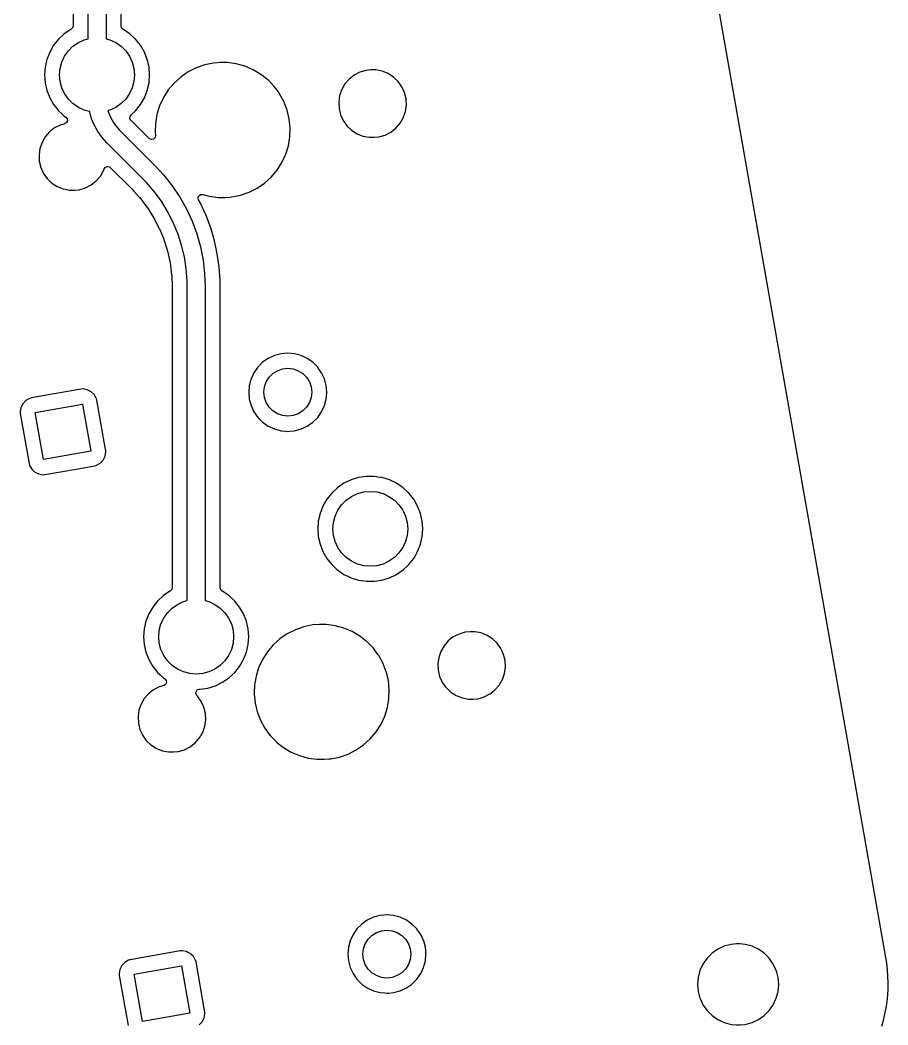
# Model space of a CAD drawing. Extents: x 68 to 346, y -197 to -84.
# Drawn here: x 317.52 to 346.49, y -155.06 to -121.51 of the extents above; entities that cross this region are included whole.
import ezdxf

# ---------------------------------------------------------------- set-up
doc = ezdxf.new("R2010")
doc.units = 0
doc.layers.add('BLACK', color=7, linetype='CONTINUOUS')

msp = doc.modelspace()

# ---------------------------------------------------------------- linework, layer by layer
at = {"layer": 'BLACK', "linetype": 'CONTINUOUS'}
for p, q in [((335.82, -92.7261), (346.413, -152.803)), ((319.286, -111.655), (319.286, -121.702)), ((319.787, -122.128), (319.787, -111.655)), ((320.387, -111.655), (320.387, -122.128)), ((320.887, -121.702), (320.887, -119.733)), ((319.267, -121.769), (319.216, -121.814)), ((319.286, -121.702), (319.267, -121.769)), ((320.906, -121.767), (320.887, -121.702)), ((320.957, -121.814), (320.906, -121.767)), ((318.992, -121.965), (318.8, -122.143)), ((319.209, -121.817), (318.992, -121.965)), ((319.216, -121.814), (319.209, -121.817)), ((319.659, -122.162), (319.787, -122.128)), ((320.387, -122.128), (320.514, -122.162)), ((320.964, -121.817), (320.957, -121.814)), ((321.161, -121.951), (320.964, -121.817)), ((320.964, -121.817), (320.964, -121.817)), ((320.964, -121.817), (320.964, -121.817)), ((321.181, -121.965), (321.161, -121.951)), ((321.374, -122.143), (321.181, -121.965)), ((318.636, -122.348), (318.505, -122.575)), ((318.8, -122.143), (318.636, -122.348)), ((319.129, -122.534), (319.283, -122.38)), ((319.283, -122.38), (319.462, -122.255)), ((319.462, -122.255), (319.659, -122.162)), ((320.514, -122.162), (320.712, -122.255)), ((320.712, -122.255), (320.89, -122.38)), ((320.89, -122.38), (321.044, -122.534)), ((321.537, -122.348), (321.374, -122.143)), ((321.374, -122.143), (321.374, -122.143)), ((321.374, -122.143), (321.374, -122.143)), ((321.668, -122.575), (321.537, -122.348)), ((318.505, -122.575), (318.409, -122.82)), ((318.912, -122.91), (319.004, -122.712)), ((319.004, -122.712), (319.129, -122.534)), ((321.044, -122.534), (321.169, -122.712)), ((321.169, -122.712), (321.261, -122.91)), ((321.764, -122.82), (321.668, -122.575)), ((318.351, -123.075), (318.331, -123.337)), ((318.409, -122.82), (318.351, -123.075)), ((318.351, -123.075), (318.351, -123.075)), ((318.409, -122.82), (318.409, -122.82)), ((318.837, -123.337), (318.856, -123.12)), ((318.856, -123.12), (318.912, -122.91)), ((321.261, -122.91), (321.318, -123.12)), ((321.318, -123.12), (321.337, -123.337)), ((321.78, -122.89), (321.764, -122.82)), ((321.764, -122.82), (321.764, -122.82)), ((321.764, -122.82), (321.764, -122.82)), ((321.823, -123.075), (321.78, -122.89)), ((321.842, -123.337), (321.823, -123.075)), ((321.823, -123.075), (321.823, -123.075)), ((321.823, -123.075), (321.823, -123.075)), ((323.399, -123.1), (323.13, -123.236)), ((323.684, -123.002), (323.399, -123.1)), ((323.399, -123.1), (323.399, -123.1)), ((323.979, -122.942), (323.684, -123.002)), ((324.205, -122.926), (323.979, -122.942)), ((323.979, -122.942), (323.979, -122.942)), ((324.431, -122.926), (324.205, -122.926)), ((324.205, -122.926), (324.205, -122.926)), ((324.655, -122.957), (324.431, -122.926)), ((324.729, -122.967), (324.655, -122.957)), ((325.02, -123.046), (324.729, -122.967)), ((325.297, -123.164), (325.02, -123.046)), ((325.02, -123.046), (325.02, -123.046)), ((318.331, -123.337), (318.331, -123.337)), ((318.331, -123.337), (318.351, -123.599)), ((318.856, -123.554), (318.837, -123.337)), ((321.337, -123.337), (321.318, -123.554)), ((321.824, -123.585), (321.842, -123.337)), ((321.842, -123.337), (321.842, -123.337)), ((322.882, -123.407), (322.659, -123.609)), ((323.13, -123.236), (322.882, -123.407)), ((325.556, -123.317), (325.297, -123.164)), ((325.783, -123.497), (325.556, -123.317)), ((325.556, -123.317), (325.556, -123.317)), ((325.556, -123.317), (325.556, -123.317)), ((328.671, -123.344), (328.503, -123.477)), ((328.863, -123.245), (328.671, -123.344)), ((329.069, -123.185), (328.863, -123.245)), ((329.229, -123.169), (329.069, -123.185)), ((329.069, -123.185), (329.069, -123.185)), ((329.39, -123.169), (329.229, -123.169)), ((329.601, -123.21), (329.39, -123.169)), ((329.39, -123.169), (329.39, -123.169)), ((329.801, -123.29), (329.601, -123.21)), ((329.982, -123.406), (329.801, -123.29)), ((330.137, -123.554), (329.982, -123.406)), ((318.351, -123.599), (318.351, -123.599)), ((318.351, -123.599), (318.351, -123.599)), ((318.351, -123.599), (318.351, -123.599)), ((318.351, -123.599), (318.353, -123.609)), ((318.353, -123.609), (318.409, -123.855)), ((318.912, -123.765), (318.856, -123.554)), ((319.004, -123.962), (318.912, -123.765)), ((321.261, -123.765), (321.169, -123.962)), ((321.318, -123.554), (321.261, -123.765)), ((321.764, -123.855), (321.823, -123.599)), ((321.823, -123.599), (321.824, -123.585)), ((322.659, -123.609), (322.464, -123.839)), ((325.793, -123.504), (325.783, -123.497)), ((326.002, -123.721), (325.793, -123.504)), ((326.095, -123.846), (326.002, -123.721)), ((328.362, -123.639), (328.254, -123.825)), ((328.503, -123.477), (328.362, -123.639)), ((328.503, -123.477), (328.503, -123.477)), ((330.262, -123.729), (330.137, -123.554)), ((330.137, -123.554), (330.137, -123.554)), ((330.137, -123.554), (330.137, -123.554)), ((330.351, -123.925), (330.262, -123.729)), ((318.409, -123.855), (318.409, -123.855)), ((318.409, -123.855), (318.409, -123.855)), ((318.409, -123.855), (318.505, -124.099)), ((318.505, -124.099), (318.636, -124.326)), ((319.129, -124.141), (319.004, -123.962)), ((319.283, -124.295), (319.129, -124.141)), ((321.044, -124.141), (320.89, -124.295)), ((321.169, -123.962), (321.044, -124.141)), ((321.537, -124.326), (321.668, -124.099)), ((321.668, -124.099), (321.764, -123.855)), ((322.302, -124.093), (322.175, -124.366)), ((322.464, -123.839), (322.302, -124.093)), ((322.302, -124.093), (322.302, -124.093)), ((326.161, -123.937), (326.095, -123.846)), ((326.181, -123.963), (326.161, -123.937)), ((326.326, -124.227), (326.181, -123.963)), ((328.184, -124.028), (328.153, -124.241)), ((328.254, -123.825), (328.184, -124.028)), ((328.184, -124.028), (328.184, -124.028)), ((330.402, -124.134), (330.351, -123.925)), ((330.412, -124.349), (330.402, -124.134)), ((318.636, -124.326), (318.74, -124.456)), ((318.74, -124.456), (318.8, -124.531)), ((319.462, -124.42), (319.283, -124.295)), ((319.659, -124.512), (319.462, -124.42)), ((320.712, -124.42), (320.514, -124.512)), ((320.89, -124.295), (320.712, -124.42)), ((321.374, -124.531), (321.537, -124.326)), ((322.163, -124.405), (322.086, -124.654)), ((322.175, -124.366), (322.163, -124.405)), ((322.175, -124.366), (322.175, -124.366)), ((326.331, -124.241), (326.326, -124.227)), ((326.434, -124.509), (326.331, -124.241)), ((328.153, -124.241), (328.153, -124.241)), ((328.153, -124.241), (328.164, -124.456)), ((328.164, -124.456), (328.214, -124.665)), ((330.381, -124.561), (330.412, -124.349)), ((318.8, -124.531), (318.899, -124.623)), ((318.899, -124.623), (318.992, -124.71)), ((318.992, -124.71), (319.042, -124.744)), ((319.042, -124.744), (319.087, -124.798)), ((319.087, -124.798), (319.095, -124.867)), ((319.839, -124.56), (319.659, -124.512)), ((319.84, -124.569), (319.839, -124.56)), ((319.906, -124.799), (319.84, -124.569)), ((319.998, -125.02), (319.906, -124.799)), ((320.514, -124.512), (320.449, -124.529)), ((320.449, -124.529), (320.465, -124.588)), ((320.465, -124.588), (320.542, -124.774)), ((320.542, -124.774), (320.642, -124.947)), ((321.184, -124.79), (321.189, -124.721)), ((321.217, -124.852), (321.184, -124.79)), ((321.189, -124.721), (321.22, -124.673)), ((321.22, -124.673), (321.374, -124.531)), ((321.374, -124.531), (321.374, -124.531)), ((321.374, -124.531), (321.374, -124.531)), ((322.086, -124.654), (322.048, -124.879)), ((326.436, -124.516), (326.434, -124.509)), ((326.434, -124.509), (326.434, -124.509)), ((326.434, -124.509), (326.434, -124.509)), ((326.504, -124.802), (326.436, -124.516)), ((326.534, -125.102), (326.504, -124.802)), ((328.214, -124.665), (328.214, -124.665)), ((328.214, -124.665), (328.3, -124.853)), ((330.269, -124.838), (330.311, -124.764)), ((330.311, -124.764), (330.381, -124.561)), ((318.666, -125.108), (318.497, -125.241)), ((318.857, -125.009), (318.666, -125.108)), ((319.008, -124.965), (318.857, -125.009)), ((319.064, -124.93), (319.008, -124.965)), ((319.095, -124.867), (319.064, -124.93)), ((320.113, -125.229), (319.998, -125.02)), ((320.642, -124.947), (320.764, -125.106)), ((320.764, -125.106), (320.835, -125.177)), ((321.825, -125.46), (321.217, -124.852)), ((322.036, -124.951), (322.026, -125.236)), ((322.048, -124.879), (322.036, -124.951)), ((326.524, -125.403), (326.534, -125.102)), ((328.3, -124.853), (328.304, -124.86)), ((328.304, -124.86), (328.428, -125.035)), ((328.428, -125.035), (328.428, -125.035)), ((328.428, -125.035), (328.428, -125.035)), ((328.428, -125.035), (328.584, -125.184)), ((329.973, -125.184), (330.063, -125.113)), ((330.063, -125.113), (330.204, -124.951)), ((330.204, -124.951), (330.205, -124.949)), ((330.205, -124.949), (330.269, -124.838)), ((318.356, -125.403), (318.249, -125.589)), ((318.497, -125.241), (318.356, -125.403)), ((318.497, -125.241), (318.497, -125.241)), ((320.252, -125.424), (320.113, -125.229)), ((320.411, -125.602), (320.252, -125.424)), ((320.835, -125.177), (322.013, -126.356)), ((321.842, -125.474), (321.825, -125.46)), ((321.908, -125.496), (321.842, -125.474)), ((321.976, -125.479), (321.908, -125.496)), ((322.024, -125.429), (321.976, -125.479)), ((322.036, -125.36), (322.024, -125.429)), ((322.026, -125.236), (322.026, -125.252)), ((322.026, -125.252), (322.036, -125.36)), ((326.474, -125.7), (326.524, -125.403)), ((328.584, -125.184), (328.584, -125.184)), ((328.584, -125.184), (328.584, -125.184)), ((328.584, -125.184), (328.765, -125.3)), ((328.765, -125.3), (328.964, -125.38)), ((328.964, -125.38), (329.03, -125.392)), ((329.03, -125.392), (329.175, -125.42)), ((329.175, -125.42), (329.175, -125.42)), ((329.175, -125.42), (329.336, -125.42)), ((329.336, -125.42), (329.497, -125.405)), ((329.336, -125.42), (329.336, -125.42)), ((329.497, -125.405), (329.703, -125.344)), ((329.703, -125.344), (329.894, -125.246)), ((329.894, -125.246), (329.895, -125.245)), ((329.895, -125.245), (329.973, -125.184)), ((318.178, -125.793), (318.148, -126.005)), ((318.249, -125.589), (318.178, -125.793)), ((318.178, -125.793), (318.178, -125.793)), ((321.589, -126.78), (320.411, -125.602)), ((320.411, -125.602), (320.411, -125.602)), ((326.385, -125.988), (326.474, -125.7)), ((318.148, -126.005), (318.148, -126.005)), ((318.148, -126.005), (318.158, -126.22)), ((326.258, -126.261), (326.385, -125.988)), ((318.158, -126.22), (318.209, -126.429)), ((318.209, -126.429), (318.209, -126.429)), ((318.209, -126.429), (318.288, -126.602)), ((320.307, -126.523), (320.324, -126.475)), ((320.324, -126.475), (320.365, -126.418)), ((320.365, -126.418), (320.43, -126.392)), ((320.43, -126.392), (320.498, -126.405)), ((320.498, -126.405), (320.529, -126.428)), ((320.529, -126.428), (321.235, -127.134)), ((322.013, -126.356), (322.013, -126.356)), ((322.013, -126.356), (322.319, -126.687)), ((326.096, -126.515), (326.258, -126.261)), ((318.288, -126.602), (318.298, -126.624)), ((318.298, -126.624), (318.42, -126.795)), ((318.42, -126.795), (318.423, -126.799)), ((318.423, -126.799), (318.423, -126.799)), ((318.423, -126.799), (318.578, -126.948)), ((320.057, -126.877), (320.198, -126.715)), ((320.198, -126.715), (320.199, -126.713)), ((320.199, -126.713), (320.306, -126.529)), ((320.306, -126.529), (320.307, -126.523)), ((321.732, -126.923), (321.589, -126.78)), ((321.589, -126.78), (321.589, -126.78)), ((321.589, -126.78), (321.589, -126.78)), ((322.319, -126.687), (322.598, -127.041)), ((325.678, -126.947), (325.901, -126.745)), ((325.901, -126.745), (326.096, -126.515)), ((318.578, -126.948), (318.578, -126.948)), ((318.578, -126.948), (318.578, -126.948)), ((318.578, -126.948), (318.759, -127.064)), ((318.759, -127.064), (318.959, -127.144)), ((318.959, -127.144), (319.023, -127.156)), ((319.023, -127.156), (319.17, -127.185)), ((319.491, -127.169), (319.697, -127.109)), ((319.697, -127.109), (319.888, -127.01)), ((319.888, -127.01), (320.057, -126.877)), ((321.235, -127.134), (321.313, -127.219)), ((321.994, -127.23), (321.732, -126.923)), ((322.598, -127.041), (322.849, -127.415)), ((325.16, -127.253), (325.429, -127.118)), ((325.429, -127.118), (325.678, -126.947)), ((319.17, -127.185), (319.17, -127.185)), ((319.17, -127.185), (319.331, -127.185)), ((319.331, -127.185), (319.491, -127.169)), ((319.331, -127.185), (319.331, -127.185)), ((321.313, -127.219), (321.507, -127.43)), ((321.507, -127.43), (321.51, -127.434)), ((321.51, -127.434), (321.753, -127.751)), ((322.232, -127.557), (321.994, -127.23)), ((322.849, -127.415), (323.069, -127.809)), ((323.463, -127.44), (323.487, -127.375)), ((323.478, -127.508), (323.463, -127.44)), ((323.487, -127.375), (323.543, -127.333)), ((323.543, -127.333), (323.613, -127.328)), ((323.613, -127.328), (323.619, -127.329)), ((323.619, -127.329), (323.831, -127.387)), ((323.831, -127.387), (324.129, -127.427)), ((324.129, -127.427), (324.129, -127.427)), ((324.129, -127.427), (324.355, -127.427)), ((324.355, -127.427), (324.519, -127.416)), ((324.519, -127.416), (324.581, -127.412)), ((324.581, -127.412), (324.876, -127.352)), ((324.876, -127.352), (325.16, -127.253)), ((321.753, -127.751), (321.756, -127.756)), ((321.756, -127.756), (321.971, -128.093)), ((322.443, -127.901), (322.232, -127.557)), ((323.069, -127.809), (323.258, -128.218)), ((323.524, -127.594), (323.478, -127.508)), ((323.539, -127.62), (323.524, -127.594)), ((323.662, -127.89), (323.539, -127.62)), ((321.971, -128.093), (321.974, -128.097)), ((321.974, -128.097), (322.154, -128.443)), ((322.626, -128.261), (322.443, -127.901)), ((323.724, -128.025), (323.662, -127.89)), ((323.88, -128.443), (323.724, -128.025)), ((322.154, -128.443), (322.158, -128.452)), ((322.158, -128.452), (322.16, -128.457)), ((322.16, -128.457), (322.202, -128.556)), ((322.781, -128.634), (322.626, -128.261)), ((323.258, -128.218), (323.414, -128.641)), ((324.005, -128.871), (323.88, -128.443)), ((322.202, -128.556), (322.313, -128.826)), ((322.313, -128.826), (322.315, -128.831)), ((322.315, -128.831), (322.435, -129.212)), ((322.906, -129.019), (322.781, -128.634)), ((323.414, -128.641), (323.536, -129.075)), ((323, -129.412), (322.906, -129.019)), ((323.536, -129.075), (323.624, -129.517)), ((324.041, -129.035), (324.005, -128.871)), ((324.1, -129.306), (324.041, -129.035)), ((322.435, -129.212), (322.437, -129.217)), ((322.437, -129.217), (322.523, -129.607)), ((323.063, -129.811), (323, -129.412)), ((324.163, -129.748), (324.1, -129.306)), ((322.523, -129.607), (322.524, -129.612)), ((322.524, -129.612), (322.576, -130.008)), ((323.095, -130.213), (323.063, -129.811)), ((323.624, -129.517), (323.677, -129.965)), ((324.195, -130.192), (324.163, -129.748)), ((322.576, -130.008), (322.577, -130.014)), ((322.577, -130.014), (322.579, -130.059)), ((322.579, -130.059), (322.594, -130.415)), ((323.677, -129.965), (323.695, -130.415)), ((322.594, -130.415), (322.594, -140.462)), ((323.095, -130.415), (323.095, -130.213)), ((323.095, -140.889), (323.095, -130.415)), ((323.095, -130.415), (323.095, -130.415)), ((323.695, -130.415), (323.695, -130.415)), ((323.695, -130.415), (323.695, -140.889)), ((324.195, -130.467), (324.195, -130.192)), ((324.195, -133.933), (324.195, -130.467)), ((324.195, -130.467), (324.195, -130.467)), ((325.801, -132.802), (325.614, -132.932)), ((326.007, -132.706), (325.801, -132.802)), ((325.801, -132.802), (325.801, -132.802)), ((326.227, -132.647), (326.007, -132.706)), ((326.007, -132.706), (326.007, -132.706)), ((326.453, -132.627), (326.227, -132.647)), ((326.227, -132.647), (326.227, -132.647)), ((326.68, -132.647), (326.453, -132.627)), ((326.453, -132.627), (326.453, -132.627)), ((326.9, -132.706), (326.68, -132.647)), ((326.68, -132.647), (326.68, -132.647)), ((326.68, -132.647), (326.68, -132.647)), ((326.68, -132.647), (326.68, -132.647)), ((326.68, -132.647), (326.68, -132.647)), ((327.106, -132.802), (326.9, -132.706)), ((326.9, -132.706), (326.9, -132.706)), ((327.292, -132.932), (327.106, -132.802)), ((327.106, -132.802), (327.106, -132.802)), ((325.453, -133.093), (325.323, -133.28)), ((325.614, -132.932), (325.453, -133.093)), ((326.106, -133.212), (326.275, -133.153)), ((326.275, -133.153), (326.453, -133.133)), ((326.453, -133.133), (326.631, -133.153)), ((326.631, -133.153), (326.8, -133.212)), ((327.453, -133.093), (327.292, -132.932)), ((327.46, -133.103), (327.453, -133.093)), ((327.584, -133.28), (327.46, -133.103)), ((325.227, -133.486), (325.168, -133.706)), ((325.323, -133.28), (325.227, -133.486)), ((325.227, -133.486), (325.227, -133.486)), ((325.323, -133.28), (325.323, -133.28)), ((325.733, -133.585), (325.828, -133.434)), ((325.828, -133.434), (325.955, -133.307)), ((325.955, -133.307), (326.106, -133.212)), ((326.8, -133.212), (326.952, -133.307)), ((326.952, -133.307), (327.079, -133.434)), ((327.079, -133.434), (327.174, -133.585)), ((327.68, -133.486), (327.584, -133.28)), ((327.739, -133.706), (327.68, -133.486)), ((319.558, -133.828), (317.888, -134.122)), ((319.618, -133.824), (319.558, -133.828)), ((319.558, -133.828), (319.558, -133.828)), ((319.76, -133.85), (319.618, -133.824)), ((319.618, -133.824), (319.618, -133.824)), ((319.824, -133.882), (319.76, -133.85)), ((319.76, -133.85), (319.76, -133.85)), ((319.76, -133.85), (319.76, -133.85)), ((325.168, -133.706), (325.148, -133.933)), ((325.168, -133.706), (325.168, -133.706)), ((325.653, -133.933), (325.673, -133.755)), ((325.673, -133.755), (325.733, -133.585)), ((327.174, -133.585), (327.233, -133.755)), ((327.233, -133.755), (327.253, -133.933)), ((327.75, -133.83), (327.739, -133.706)), ((327.759, -133.933), (327.75, -133.83)), ((317.831, -134.139), (317.707, -134.212)), ((317.836, -134.137), (317.831, -134.139)), ((317.831, -134.139), (317.831, -134.139)), ((317.877, -134.125), (317.836, -134.137)), ((317.888, -134.122), (317.877, -134.125)), ((317.888, -134.122), (317.888, -134.122)), ((319.888, -133.915), (319.824, -133.882)), ((319.993, -134.013), (319.888, -133.915)), ((320.059, -134.125), (319.993, -134.013)), ((319.993, -134.013), (319.993, -134.013)), ((319.993, -134.013), (319.993, -134.013)), ((320.066, -134.137), (320.059, -134.125)), ((320.083, -134.195), (320.066, -134.137)), ((320.373, -135.842), (320.083, -134.195)), ((320.083, -134.195), (320.083, -134.195)), ((320.083, -134.195), (320.083, -134.195)), ((324.195, -138.494), (324.195, -133.933)), ((325.148, -133.933), (325.148, -133.933)), ((325.148, -133.933), (325.168, -134.159)), ((325.168, -134.159), (325.168, -134.159)), ((325.168, -134.159), (325.227, -134.379)), ((325.673, -134.111), (325.653, -133.933)), ((325.733, -134.28), (325.673, -134.111)), ((327.233, -134.111), (327.174, -134.28)), ((327.253, -133.933), (327.233, -134.111)), ((327.68, -134.379), (327.739, -134.159)), ((327.739, -134.159), (327.757, -133.958)), ((327.757, -133.958), (327.759, -133.933)), ((327.759, -133.933), (327.759, -133.933)), ((317.543, -134.445), (317.517, -134.585)), ((317.608, -134.317), (317.543, -134.445)), ((317.543, -134.445), (317.543, -134.445)), ((317.543, -134.445), (317.543, -134.445)), ((317.707, -134.212), (317.608, -134.317)), ((317.608, -134.317), (317.608, -134.317)), ((317.707, -134.212), (317.707, -134.212)), ((317.707, -134.212), (317.707, -134.212)), ((318.022, -134.607), (319.598, -134.329)), ((319.598, -134.329), (319.876, -135.905)), ((325.227, -134.379), (325.227, -134.379)), ((325.227, -134.379), (325.323, -134.585)), ((325.828, -134.431), (325.733, -134.28)), ((325.955, -134.558), (325.828, -134.431)), ((327.079, -134.431), (326.952, -134.558)), ((327.174, -134.28), (327.079, -134.431)), ((327.584, -134.585), (327.68, -134.379)), ((317.517, -134.585), (317.517, -134.587)), ((317.517, -134.587), (317.521, -134.647)), ((317.521, -134.647), (317.521, -134.647)), ((317.521, -134.647), (317.816, -136.317)), ((318.3, -136.182), (318.022, -134.607)), ((325.323, -134.585), (325.323, -134.585)), ((325.323, -134.585), (325.453, -134.772)), ((325.453, -134.772), (325.614, -134.933)), ((326.106, -134.653), (325.955, -134.558)), ((326.275, -134.712), (326.106, -134.653)), ((326.453, -134.733), (326.275, -134.712)), ((326.631, -134.712), (326.453, -134.733)), ((326.8, -134.653), (326.631, -134.712)), ((326.952, -134.558), (326.8, -134.653)), ((327.292, -134.933), (327.453, -134.772)), ((327.453, -134.772), (327.584, -134.585)), ((325.614, -134.933), (325.639, -134.95)), ((325.639, -134.95), (325.801, -135.063)), ((325.801, -135.063), (326.007, -135.159)), ((326.007, -135.159), (326.227, -135.218)), ((326.227, -135.218), (326.389, -135.232)), ((326.51, -135.233), (326.68, -135.218)), ((326.68, -135.218), (326.9, -135.159)), ((326.9, -135.159), (327.106, -135.063)), ((327.106, -135.063), (327.292, -134.933)), ((326.389, -135.232), (326.453, -135.238)), ((326.453, -135.238), (326.51, -135.233)), ((326.453, -135.238), (326.453, -135.238)), ((326.453, -135.238), (326.453, -135.238)), ((320.377, -135.865), (320.373, -135.842)), ((320.381, -135.925), (320.377, -135.865)), ((319.876, -135.905), (318.3, -136.182)), ((320.192, -136.3), (320.29, -136.195)), ((320.29, -136.195), (320.355, -136.066)), ((320.355, -136.066), (320.381, -135.925)), ((317.816, -136.317), (317.816, -136.317)), ((317.816, -136.317), (317.816, -136.317)), ((317.816, -136.317), (317.832, -136.373)), ((317.832, -136.373), (317.832, -136.374)), ((317.832, -136.374), (317.832, -136.374)), ((317.832, -136.374), (317.905, -136.498)), ((317.905, -136.498), (317.905, -136.498)), ((317.905, -136.498), (317.905, -136.498)), ((317.905, -136.498), (318.01, -136.597)), ((318.34, -136.684), (319.39, -136.499)), ((319.39, -136.499), (320.01, -136.389)), ((320.01, -136.389), (320.067, -136.373)), ((320.01, -136.389), (320.01, -136.389)), ((320.01, -136.389), (320.01, -136.389)), ((320.067, -136.373), (320.192, -136.3)), ((318.01, -136.597), (318.139, -136.662)), ((318.139, -136.662), (318.139, -136.662)), ((318.139, -136.662), (318.28, -136.688)), ((318.28, -136.688), (318.34, -136.684)), ((328.566, -136.86), (328.329, -136.973)), ((328.817, -136.782), (328.566, -136.86)), ((328.914, -136.767), (328.817, -136.782)), ((328.817, -136.782), (328.817, -136.782)), ((328.817, -136.782), (328.817, -136.782)), ((329.076, -136.743), (328.914, -136.767)), ((329.338, -136.743), (329.076, -136.743)), ((329.076, -136.743), (329.076, -136.743)), ((329.473, -136.763), (329.338, -136.743)), ((329.338, -136.743), (329.338, -136.743)), ((329.598, -136.782), (329.473, -136.763)), ((329.849, -136.86), (329.598, -136.782)), ((329.598, -136.782), (329.598, -136.782)), ((329.598, -136.782), (329.598, -136.782)), ((330.085, -136.973), (329.849, -136.86)), ((329.849, -136.86), (329.849, -136.86)), ((328.113, -137.121), (327.92, -137.3)), ((328.329, -136.973), (328.113, -137.121)), ((328.329, -136.973), (328.329, -136.973)), ((330.274, -137.102), (330.085, -136.973)), ((330.085, -136.973), (330.085, -136.973)), ((330.085, -136.973), (330.085, -136.973)), ((330.085, -136.973), (330.085, -136.973)), ((330.302, -137.121), (330.274, -137.102)), ((330.494, -137.3), (330.302, -137.121)), ((327.757, -137.505), (327.626, -137.732)), ((327.92, -137.3), (327.757, -137.505)), ((328.25, -137.69), (328.404, -137.536)), ((328.404, -137.536), (328.582, -137.411)), ((328.582, -137.411), (328.78, -137.319)), ((328.78, -137.319), (328.99, -137.263)), ((328.99, -137.263), (329.207, -137.244)), ((329.207, -137.244), (329.424, -137.263)), ((329.424, -137.263), (329.635, -137.319)), ((329.635, -137.319), (329.832, -137.411)), ((329.832, -137.411), (330.011, -137.536)), ((330.011, -137.536), (330.165, -137.69)), ((330.658, -137.505), (330.494, -137.3)), ((330.494, -137.3), (330.494, -137.3)), ((330.494, -137.3), (330.494, -137.3)), ((330.789, -137.732), (330.658, -137.505)), ((327.626, -137.732), (327.53, -137.976)), ((328.033, -138.066), (328.125, -137.869)), ((328.125, -137.869), (328.25, -137.69)), ((330.165, -137.69), (330.29, -137.869)), ((330.29, -137.869), (330.382, -138.066)), ((330.885, -137.976), (330.789, -137.732)), ((327.471, -138.232), (327.452, -138.494)), ((327.53, -137.976), (327.471, -138.232)), ((327.471, -138.232), (327.471, -138.232)), ((327.53, -137.976), (327.53, -137.976)), ((327.976, -138.277), (328.033, -138.066)), ((330.382, -138.066), (330.438, -138.277)), ((330.943, -138.232), (330.885, -137.976)), ((330.963, -138.494), (330.943, -138.232)), ((330.943, -138.232), (330.943, -138.232)), ((330.943, -138.232), (330.943, -138.232)), ((324.195, -140.462), (324.195, -138.494)), ((327.452, -138.494), (327.452, -138.494)), ((327.452, -138.494), (327.471, -138.755)), ((327.957, -138.494), (327.976, -138.277)), ((327.976, -138.711), (327.957, -138.494)), ((330.438, -138.277), (330.457, -138.494)), ((330.457, -138.494), (330.438, -138.711)), ((330.944, -138.748), (330.963, -138.494)), ((330.963, -138.494), (330.963, -138.494)), ((327.471, -138.755), (327.471, -138.755)), ((327.471, -138.755), (327.53, -139.011)), ((328.033, -138.921), (327.976, -138.711)), ((330.438, -138.711), (330.382, -138.921)), ((330.885, -139.011), (330.943, -138.755)), ((330.943, -138.755), (330.944, -138.748)), ((327.53, -139.011), (327.53, -139.011)), ((327.53, -139.011), (327.53, -139.011)), ((327.53, -139.011), (327.577, -139.131)), ((327.577, -139.131), (327.626, -139.255)), ((328.125, -139.119), (328.033, -138.921)), ((328.25, -139.297), (328.125, -139.119)), ((330.29, -139.119), (330.165, -139.297)), ((330.382, -138.921), (330.29, -139.119)), ((330.789, -139.255), (330.885, -139.011)), ((327.626, -139.255), (327.756, -139.481)), ((327.756, -139.481), (327.757, -139.482)), ((327.757, -139.482), (327.847, -139.595)), ((328.404, -139.451), (328.25, -139.297)), ((328.582, -139.576), (328.404, -139.451)), ((328.78, -139.668), (328.582, -139.576)), ((329.832, -139.576), (329.635, -139.668)), ((330.011, -139.451), (329.832, -139.576)), ((330.165, -139.297), (330.011, -139.451)), ((330.494, -139.688), (330.658, -139.482)), ((330.658, -139.481), (330.703, -139.403)), ((330.658, -139.482), (330.658, -139.481)), ((330.703, -139.403), (330.789, -139.255)), ((327.847, -139.595), (327.92, -139.688)), ((327.92, -139.688), (328.08, -139.835)), ((328.08, -139.835), (328.113, -139.866)), ((328.113, -139.866), (328.329, -140.014)), ((328.99, -139.725), (328.78, -139.668)), ((329.207, -139.744), (328.99, -139.725)), ((329.424, -139.725), (329.207, -139.744)), ((329.635, -139.668), (329.424, -139.725)), ((330.085, -140.014), (330.302, -139.866)), ((330.302, -139.866), (330.453, -139.726)), ((330.453, -139.726), (330.494, -139.688)), ((330.494, -139.688), (330.494, -139.688)), ((330.494, -139.688), (330.494, -139.688)), ((328.329, -140.014), (328.329, -140.014)), ((328.329, -140.014), (328.329, -140.014)), ((328.329, -140.014), (328.329, -140.014)), ((328.329, -140.014), (328.455, -140.074)), ((328.455, -140.074), (328.566, -140.128)), ((328.566, -140.128), (328.566, -140.128)), ((328.566, -140.128), (328.566, -140.128)), ((328.566, -140.128), (328.817, -140.205)), ((328.817, -140.205), (329.076, -140.244)), ((329.076, -140.244), (329.338, -140.244)), ((329.338, -140.244), (329.598, -140.205)), ((329.598, -140.205), (329.849, -140.128)), ((329.849, -140.128), (330.078, -140.017)), ((330.078, -140.017), (330.085, -140.014)), ((330.085, -140.014), (330.085, -140.014)), ((330.085, -140.014), (330.085, -140.014)), ((322.517, -140.577), (322.3, -140.725)), ((322.524, -140.574), (322.517, -140.577)), ((322.575, -140.529), (322.524, -140.574)), ((322.594, -140.462), (322.575, -140.529)), ((324.214, -140.527), (324.195, -140.462)), ((324.265, -140.574), (324.214, -140.527)), ((324.272, -140.577), (324.265, -140.574)), ((324.461, -140.706), (324.272, -140.577)), ((324.272, -140.577), (324.272, -140.577)), ((324.272, -140.577), (324.272, -140.577)), ((322.108, -140.904), (321.944, -141.109)), ((322.3, -140.725), (322.108, -140.904)), ((322.967, -140.923), (323.095, -140.889)), ((323.695, -140.889), (323.822, -140.923)), ((324.489, -140.725), (324.461, -140.706)), ((324.682, -140.904), (324.489, -140.725)), ((324.845, -141.109), (324.682, -140.904)), ((324.682, -140.904), (324.682, -140.904)), ((324.682, -140.904), (324.682, -140.904)), ((321.944, -141.109), (321.813, -141.336)), ((322.437, -141.294), (322.591, -141.14)), ((322.591, -141.14), (322.77, -141.015)), ((322.77, -141.015), (322.967, -140.923)), ((323.822, -140.923), (324.02, -141.015)), ((324.02, -141.015), (324.198, -141.14)), ((324.198, -141.14), (324.352, -141.294)), ((324.976, -141.336), (324.845, -141.109)), ((321.717, -141.58), (321.659, -141.836)), ((321.813, -141.336), (321.717, -141.58)), ((321.717, -141.58), (321.717, -141.58)), ((322.22, -141.67), (322.312, -141.473)), ((322.312, -141.473), (322.437, -141.294)), ((324.352, -141.294), (324.477, -141.473)), ((324.477, -141.473), (324.569, -141.67)), ((325.072, -141.58), (324.976, -141.336)), ((325.075, -141.593), (325.072, -141.58)), ((325.072, -141.58), (325.072, -141.58)), ((325.072, -141.58), (325.072, -141.58)), ((325.131, -141.836), (325.075, -141.593)), ((321.659, -141.836), (321.639, -142.098)), ((321.659, -141.836), (321.659, -141.836)), ((322.145, -142.098), (322.164, -141.881)), ((322.164, -141.881), (322.22, -141.67)), ((324.569, -141.67), (324.626, -141.881)), ((324.626, -141.881), (324.645, -142.098)), ((325.15, -142.098), (325.131, -141.836)), ((325.131, -141.836), (325.131, -141.836)), ((325.131, -141.836), (325.131, -141.836)), ((326.707, -141.861), (326.438, -141.997)), ((326.992, -141.762), (326.707, -141.861)), ((326.707, -141.861), (326.707, -141.861)), ((327.287, -141.702), (326.992, -141.762)), ((327.513, -141.687), (327.287, -141.702)), ((327.287, -141.702), (327.287, -141.702)), ((327.739, -141.687), (327.513, -141.687)), ((327.513, -141.687), (327.513, -141.687)), ((327.963, -141.717), (327.739, -141.687)), ((328.037, -141.727), (327.963, -141.717)), ((328.328, -141.807), (328.037, -141.727)), ((328.605, -141.924), (328.328, -141.807)), ((328.328, -141.807), (328.328, -141.807)), ((328.864, -142.078), (328.605, -141.924)), ((321.639, -142.098), (321.639, -142.098)), ((321.639, -142.098), (321.659, -142.359)), ((322.164, -142.315), (322.145, -142.098)), ((324.645, -142.098), (324.626, -142.315)), ((325.132, -142.346), (325.15, -142.098)), ((325.15, -142.098), (325.15, -142.098)), ((326.19, -142.167), (325.967, -142.369)), ((326.438, -141.997), (326.19, -142.167)), ((329.084, -142.251), (328.864, -142.078)), ((328.864, -142.078), (328.864, -142.078)), ((328.864, -142.078), (328.864, -142.078)), ((329.101, -142.265), (329.084, -142.251)), ((331.811, -142.237), (331.67, -142.4)), ((331.979, -142.104), (331.811, -142.237)), ((331.811, -142.237), (331.811, -142.237)), ((332.171, -142.006), (331.979, -142.104)), ((332.377, -141.945), (332.171, -142.006)), ((332.537, -141.93), (332.377, -141.945)), ((332.377, -141.945), (332.377, -141.945)), ((332.698, -141.93), (332.537, -141.93)), ((332.909, -141.971), (332.698, -141.93)), ((332.698, -141.93), (332.698, -141.93)), ((333.109, -142.05), (332.909, -141.971)), ((333.29, -142.167), (333.109, -142.05)), ((333.445, -142.315), (333.29, -142.167)), ((321.659, -142.359), (321.659, -142.359)), ((321.659, -142.359), (321.717, -142.615)), ((322.22, -142.525), (322.164, -142.315)), ((322.312, -142.723), (322.22, -142.525)), ((324.569, -142.525), (324.477, -142.723)), ((324.626, -142.315), (324.569, -142.525)), ((325.072, -142.615), (325.131, -142.359)), ((325.131, -142.359), (325.132, -142.346)), ((325.772, -142.6), (325.61, -142.854)), ((325.967, -142.369), (325.772, -142.6)), ((329.31, -142.481), (329.101, -142.265)), ((329.403, -142.607), (329.31, -142.481)), ((331.562, -142.586), (331.492, -142.789)), ((331.67, -142.4), (331.562, -142.586)), ((333.57, -142.49), (333.445, -142.315)), ((333.445, -142.315), (333.445, -142.315)), ((333.445, -142.315), (333.445, -142.315)), ((333.659, -142.686), (333.57, -142.49)), ((321.717, -142.615), (321.717, -142.615)), ((321.717, -142.615), (321.717, -142.615)), ((321.717, -142.615), (321.813, -142.859)), ((321.813, -142.859), (321.944, -143.087)), ((322.437, -142.901), (322.312, -142.723)), ((322.591, -143.055), (322.437, -142.901)), ((324.352, -142.901), (324.198, -143.055)), ((324.477, -142.723), (324.352, -142.901)), ((324.845, -143.087), (324.976, -142.859)), ((324.976, -142.859), (325.072, -142.615)), ((325.61, -142.854), (325.489, -143.114)), ((325.61, -142.854), (325.61, -142.854)), ((329.469, -142.697), (329.403, -142.607)), ((329.489, -142.724), (329.469, -142.697)), ((329.634, -142.988), (329.489, -142.724)), ((331.492, -142.789), (331.461, -143.002)), ((331.492, -142.789), (331.492, -142.789)), ((333.71, -142.894), (333.659, -142.686)), ((333.72, -143.109), (333.71, -142.894)), ((321.944, -143.087), (322.072, -143.247)), ((322.072, -143.247), (322.108, -143.292)), ((322.77, -143.18), (322.591, -143.055)), ((322.967, -143.272), (322.77, -143.18)), ((324.02, -143.18), (323.822, -143.272)), ((324.198, -143.055), (324.02, -143.18)), ((324.682, -143.292), (324.845, -143.087)), ((325.479, -143.14), (325.394, -143.415)), ((325.483, -143.127), (325.479, -143.14)), ((325.489, -143.114), (325.483, -143.127)), ((329.639, -143.002), (329.634, -142.988)), ((329.742, -143.269), (329.639, -143.002)), ((329.744, -143.277), (329.742, -143.269)), ((329.742, -143.269), (329.742, -143.269)), ((329.742, -143.269), (329.742, -143.269)), ((331.461, -143.002), (331.461, -143.002)), ((331.461, -143.002), (331.472, -143.216)), ((331.472, -143.216), (331.522, -143.425)), ((333.689, -143.322), (333.72, -143.109)), ((322.108, -143.292), (322.188, -143.366)), ((322.188, -143.366), (322.3, -143.47)), ((322.3, -143.47), (322.35, -143.504)), ((322.35, -143.504), (322.395, -143.558)), ((322.395, -143.558), (322.403, -143.628)), ((323.178, -143.329), (322.967, -143.272)), ((323.395, -143.348), (323.178, -143.329)), ((323.612, -143.329), (323.395, -143.348)), ((323.822, -143.272), (323.612, -143.329)), ((324.272, -143.618), (324.489, -143.47)), ((324.489, -143.47), (324.682, -143.292)), ((325.394, -143.415), (325.355, -143.642)), ((329.812, -143.562), (329.744, -143.277)), ((329.842, -143.862), (329.812, -143.562)), ((331.522, -143.425), (331.522, -143.425)), ((331.522, -143.425), (331.61, -143.618)), ((333.513, -143.709), (333.598, -143.562)), ((333.598, -143.562), (333.619, -143.525)), ((333.619, -143.525), (333.689, -143.322)), ((321.974, -143.869), (321.805, -144.001)), ((322.165, -143.77), (321.974, -143.869)), ((322.316, -143.726), (322.165, -143.77)), ((322.372, -143.691), (322.316, -143.726)), ((322.403, -143.628), (322.372, -143.691)), ((323.386, -144.001), (323.39, -143.932)), ((323.39, -143.932), (323.43, -143.875)), ((323.43, -143.875), (323.495, -143.849)), ((323.495, -143.849), (323.507, -143.848)), ((323.507, -143.848), (323.526, -143.848)), ((323.526, -143.848), (323.785, -143.809)), ((323.785, -143.809), (324.036, -143.732)), ((324.036, -143.732), (324.228, -143.639)), ((324.228, -143.639), (324.272, -143.618)), ((324.272, -143.618), (324.272, -143.618)), ((324.272, -143.618), (324.272, -143.618)), ((325.344, -143.712), (325.335, -143.966)), ((325.355, -143.642), (325.344, -143.712)), ((329.832, -144.163), (329.842, -143.862)), ((331.61, -143.618), (331.612, -143.621)), ((331.612, -143.621), (331.717, -143.769)), ((331.717, -143.769), (331.736, -143.796)), ((331.736, -143.796), (331.736, -143.796)), ((331.736, -143.796), (331.892, -143.944)), ((333.281, -143.944), (333.371, -143.874)), ((333.371, -143.874), (333.512, -143.711)), ((333.512, -143.711), (333.513, -143.709)), ((321.664, -144.164), (321.557, -144.35)), ((321.805, -144.001), (321.664, -144.164)), ((321.805, -144.001), (321.805, -144.001)), ((323.393, -144.013), (323.386, -144.001)), ((323.421, -144.062), (323.393, -144.013)), ((323.44, -144.079), (323.421, -144.062)), ((323.564, -144.254), (323.44, -144.079)), ((323.654, -144.45), (323.564, -144.254)), ((325.335, -143.966), (325.334, -144.013)), ((325.334, -144.013), (325.364, -144.313)), ((329.782, -144.46), (329.832, -144.163)), ((331.892, -143.944), (331.892, -143.944)), ((331.892, -143.944), (331.892, -143.944)), ((331.892, -143.944), (332.073, -144.06)), ((332.073, -144.06), (332.272, -144.14)), ((332.272, -144.14), (332.338, -144.153)), ((332.338, -144.153), (332.483, -144.181)), ((332.483, -144.181), (332.483, -144.181)), ((332.483, -144.181), (332.644, -144.181)), ((332.644, -144.181), (332.805, -144.166)), ((332.644, -144.181), (332.644, -144.181)), ((332.805, -144.166), (333.011, -144.105)), ((333.011, -144.105), (333.202, -144.007)), ((333.202, -144.007), (333.207, -144.003)), ((333.207, -144.003), (333.281, -143.944)), ((321.486, -144.553), (321.456, -144.766)), ((321.557, -144.35), (321.486, -144.553)), ((321.486, -144.553), (321.486, -144.553)), ((323.704, -144.659), (323.654, -144.45)), ((325.364, -144.313), (325.364, -144.313)), ((325.364, -144.313), (325.434, -144.606)), ((325.434, -144.606), (325.434, -144.606)), ((325.434, -144.606), (325.434, -144.606)), ((325.434, -144.606), (325.444, -144.632)), ((329.693, -144.748), (329.782, -144.46)), ((321.456, -144.766), (321.456, -144.766)), ((321.456, -144.766), (321.466, -144.981)), ((323.684, -145.086), (323.714, -144.873)), ((323.714, -144.873), (323.704, -144.659)), ((325.444, -144.632), (325.542, -144.887)), ((325.542, -144.887), (325.542, -144.887)), ((325.542, -144.887), (325.687, -145.151)), ((329.566, -145.021), (329.693, -144.748)), ((321.466, -144.981), (321.517, -145.189)), ((321.517, -145.189), (321.517, -145.189)), ((321.517, -145.189), (321.588, -145.345)), ((323.614, -145.289), (323.684, -145.086)), ((325.687, -145.151), (325.687, -145.151)), ((325.687, -145.151), (325.823, -145.336)), ((329.209, -145.506), (329.404, -145.275)), ((329.404, -145.275), (329.566, -145.021)), ((321.588, -145.345), (321.606, -145.385)), ((321.606, -145.385), (321.731, -145.56)), ((321.731, -145.56), (321.731, -145.56)), ((321.731, -145.56), (321.731, -145.56)), ((321.731, -145.56), (321.886, -145.708)), ((323.365, -145.638), (323.506, -145.475)), ((323.506, -145.475), (323.553, -145.394)), ((323.553, -145.394), (323.561, -145.381)), ((323.561, -145.381), (323.614, -145.289)), ((325.823, -145.336), (325.865, -145.394)), ((325.865, -145.394), (326.075, -145.61)), ((326.075, -145.61), (326.081, -145.615)), ((326.081, -145.615), (326.311, -145.797)), ((328.986, -145.708), (329.209, -145.506)), ((321.886, -145.708), (321.886, -145.708)), ((321.886, -145.708), (321.886, -145.708)), ((321.886, -145.708), (322.067, -145.825)), ((322.067, -145.825), (322.267, -145.904)), ((322.267, -145.904), (322.331, -145.917)), ((322.331, -145.917), (322.478, -145.945)), ((322.478, -145.945), (322.478, -145.945)), ((322.478, -145.945), (322.639, -145.945)), ((322.639, -145.945), (322.799, -145.93)), ((322.639, -145.945), (322.639, -145.945)), ((322.799, -145.93), (323.005, -145.869)), ((323.005, -145.869), (323.196, -145.771)), ((323.196, -145.771), (323.204, -145.765)), ((323.204, -145.765), (323.276, -145.708)), ((323.276, -145.708), (323.365, -145.638)), ((326.311, -145.797), (326.311, -145.797)), ((326.311, -145.797), (326.311, -145.797)), ((326.311, -145.797), (326.571, -145.951)), ((326.571, -145.951), (326.848, -146.068)), ((328.468, -146.014), (328.737, -145.878)), ((328.737, -145.878), (328.986, -145.708)), ((326.848, -146.068), (327.139, -146.148)), ((327.139, -146.148), (327.437, -146.188)), ((327.437, -146.188), (327.437, -146.188)), ((327.437, -146.188), (327.663, -146.188)), ((327.663, -146.188), (327.827, -146.177)), ((327.827, -146.177), (327.889, -146.173)), ((327.889, -146.173), (328.184, -146.113)), ((328.184, -146.113), (328.468, -146.014)), ((329.109, -151.563), (328.922, -151.693)), ((329.315, -151.466), (329.109, -151.563)), ((329.109, -151.563), (329.109, -151.563)), ((329.535, -151.407), (329.315, -151.466)), ((329.315, -151.466), (329.315, -151.466)), ((329.761, -151.388), (329.535, -151.407)), ((329.535, -151.407), (329.535, -151.407)), ((329.988, -151.407), (329.761, -151.388)), ((329.761, -151.388), (329.761, -151.388)), ((330.208, -151.466), (329.988, -151.407)), ((329.988, -151.407), (329.988, -151.407)), ((329.988, -151.407), (329.988, -151.407)), ((329.988, -151.407), (329.988, -151.407)), ((329.988, -151.407), (329.988, -151.407)), ((330.414, -151.563), (330.208, -151.466)), ((330.208, -151.466), (330.208, -151.466)), ((330.6, -151.693), (330.414, -151.563)), ((330.414, -151.563), (330.414, -151.563)), ((328.761, -151.854), (328.631, -152.04)), ((328.922, -151.693), (328.761, -151.854)), ((329.263, -152.068), (329.414, -151.972)), ((329.414, -151.972), (329.583, -151.913)), ((329.583, -151.913), (329.761, -151.893)), ((329.761, -151.893), (329.939, -151.913)), ((329.939, -151.913), (330.108, -151.972)), ((330.108, -151.972), (330.26, -152.068)), ((330.761, -151.854), (330.6, -151.693)), ((330.794, -151.901), (330.761, -151.854)), ((330.892, -152.04), (330.794, -151.901)), ((328.535, -152.247), (328.476, -152.466)), ((328.631, -152.04), (328.535, -152.247)), ((328.535, -152.247), (328.535, -152.247)), ((328.631, -152.04), (328.631, -152.04)), ((329.041, -152.346), (329.136, -152.194)), ((329.136, -152.194), (329.263, -152.068)), ((330.26, -152.068), (330.387, -152.194)), ((330.387, -152.194), (330.482, -152.346)), ((330.983, -152.236), (330.892, -152.04)), ((330.988, -152.247), (330.983, -152.236)), ((330.99, -152.256), (330.988, -152.247)), ((330.988, -152.247), (330.988, -152.247)), ((331.047, -152.466), (330.99, -152.256)), ((322.866, -152.588), (321.196, -152.883)), ((322.926, -152.584), (322.866, -152.588)), ((322.866, -152.588), (322.866, -152.588)), ((323.068, -152.61), (322.926, -152.584)), ((322.926, -152.584), (322.926, -152.584)), ((323.118, -152.636), (323.068, -152.61)), ((323.068, -152.61), (323.068, -152.61)), ((323.068, -152.61), (323.068, -152.61)), ((323.196, -152.675), (323.118, -152.636)), ((328.476, -152.466), (328.456, -152.693)), ((328.476, -152.466), (328.476, -152.466)), ((328.961, -152.693), (328.981, -152.515)), ((328.981, -152.515), (329.041, -152.346)), ((330.482, -152.346), (330.541, -152.515)), ((330.541, -152.515), (330.561, -152.693)), ((331.057, -152.576), (331.047, -152.466)), ((331.066, -152.688), (331.057, -152.576)), ((340.812, -152.532), (340.618, -152.668)), ((341.026, -152.432), (340.812, -152.532)), ((340.812, -152.532), (340.812, -152.532)), ((341.254, -152.371), (341.026, -152.432)), ((341.026, -152.432), (341.026, -152.432)), ((341.43, -152.356), (341.254, -152.371)), ((341.254, -152.371), (341.254, -152.371)), ((341.548, -152.356), (341.43, -152.356)), ((341.725, -152.371), (341.548, -152.356)), ((341.953, -152.432), (341.725, -152.371)), ((341.725, -152.371), (341.725, -152.371)), ((342.026, -152.466), (341.953, -152.432)), ((341.953, -152.432), (341.953, -152.432)), ((341.953, -152.432), (341.953, -152.432)), ((342.167, -152.532), (342.026, -152.466)), ((342.361, -152.668), (342.167, -152.532)), ((342.167, -152.532), (342.167, -152.532)), ((321.015, -152.972), (320.916, -153.077)), ((321.139, -152.899), (321.015, -152.972)), ((321.015, -152.972), (321.015, -152.972)), ((321.015, -152.972), (321.015, -152.972)), ((321.144, -152.898), (321.139, -152.899)), ((321.139, -152.899), (321.139, -152.899)), ((321.185, -152.886), (321.144, -152.898)), ((321.196, -152.883), (321.185, -152.886)), ((321.196, -152.883), (321.196, -152.883)), ((323.215, -152.693), (323.196, -152.675)), ((323.301, -152.774), (323.215, -152.693)), ((323.365, -152.883), (323.301, -152.774)), ((323.301, -152.774), (323.301, -152.774)), ((323.301, -152.774), (323.301, -152.774)), ((323.374, -152.898), (323.365, -152.883)), ((323.391, -152.956), (323.374, -152.898)), ((323.676, -154.574), (323.391, -152.956)), ((323.391, -152.956), (323.391, -152.956)), ((323.391, -152.956), (323.391, -152.956)), ((328.456, -152.693), (328.456, -152.693)), ((328.456, -152.693), (328.476, -152.92)), ((328.476, -152.92), (328.476, -152.92)), ((328.476, -152.92), (328.535, -153.14)), ((328.981, -152.871), (328.961, -152.693)), ((329.041, -153.04), (328.981, -152.871)), ((330.541, -152.871), (330.482, -153.04)), ((330.561, -152.693), (330.541, -152.871)), ((330.988, -153.14), (331.047, -152.92)), ((331.047, -152.92), (331.067, -152.693)), ((331.067, -152.693), (331.066, -152.688)), ((340.451, -152.835), (340.315, -153.028)), ((340.618, -152.668), (340.451, -152.835)), ((340.451, -152.835), (340.451, -152.835)), ((342.528, -152.835), (342.361, -152.668)), ((342.663, -153.028), (342.528, -152.835)), ((346.413, -152.803), (346.42, -152.86)), ((346.42, -152.86), (346.441, -153.013)), ((320.851, -153.206), (320.825, -153.346)), ((320.916, -153.077), (320.851, -153.206)), ((320.851, -153.206), (320.851, -153.206)), ((320.851, -153.206), (320.851, -153.206)), ((320.916, -153.077), (320.916, -153.077)), ((321.33, -153.367), (322.906, -153.09)), ((322.906, -153.09), (323.184, -154.665)), ((328.535, -153.14), (328.535, -153.14)), ((328.535, -153.14), (328.631, -153.346)), ((329.136, -153.192), (329.041, -153.04)), ((329.263, -153.319), (329.136, -153.192)), ((329.414, -153.414), (329.263, -153.319)), ((330.26, -153.319), (330.108, -153.414)), ((330.387, -153.192), (330.26, -153.319)), ((330.482, -153.04), (330.387, -153.192)), ((330.892, -153.346), (330.988, -153.14)), ((340.215, -153.243), (340.154, -153.471)), ((340.315, -153.028), (340.215, -153.243)), ((340.215, -153.243), (340.215, -153.243)), ((340.315, -153.028), (340.315, -153.028)), ((342.763, -153.243), (342.663, -153.028)), ((342.663, -153.028), (342.663, -153.028)), ((342.778, -153.298), (342.763, -153.243)), ((342.763, -153.243), (342.763, -153.243)), ((342.763, -153.243), (342.763, -153.243)), ((342.824, -153.471), (342.778, -153.298)), ((346.441, -153.013), (346.468, -153.216)), ((346.468, -153.216), (346.468, -153.221)), ((346.468, -153.221), (346.479, -153.434)), ((320.825, -153.346), (320.825, -153.347)), ((320.825, -153.347), (320.829, -153.407)), ((320.829, -153.407), (320.829, -153.407)), ((320.829, -153.407), (321.124, -155.077)), ((321.608, -154.943), (321.33, -153.367)), ((328.631, -153.346), (328.631, -153.346)), ((328.631, -153.346), (328.761, -153.532)), ((328.761, -153.532), (328.922, -153.693)), ((329.583, -153.473), (329.414, -153.414)), ((329.761, -153.493), (329.583, -153.473)), ((329.939, -153.473), (329.761, -153.493)), ((330.108, -153.414), (329.939, -153.473)), ((330.6, -153.693), (330.761, -153.532)), ((330.761, -153.532), (330.892, -153.346)), ((340.154, -153.471), (340.134, -153.706)), ((340.154, -153.471), (340.154, -153.471)), ((342.836, -153.601), (342.824, -153.471)), ((342.845, -153.706), (342.836, -153.601)), ((346.479, -153.434), (346.488, -153.641)), ((346.488, -153.645), (346.481, -153.859)), ((346.488, -153.641), (346.488, -153.645)), ((328.922, -153.693), (328.94, -153.706)), ((328.94, -153.706), (329.109, -153.824)), ((329.109, -153.824), (329.315, -153.92)), ((329.315, -153.92), (329.535, -153.979)), ((329.535, -153.979), (329.697, -153.993)), ((329.697, -153.993), (329.761, -153.999)), ((329.761, -153.999), (329.818, -153.994)), ((329.761, -153.999), (329.761, -153.999)), ((329.761, -153.999), (329.761, -153.999)), ((329.818, -153.994), (329.988, -153.979)), ((329.988, -153.979), (330.208, -153.92)), ((330.208, -153.92), (330.414, -153.824)), ((330.414, -153.824), (330.582, -153.706)), ((330.582, -153.706), (330.6, -153.693)), ((340.134, -153.706), (340.134, -153.706)), ((340.134, -153.706), (340.154, -153.942)), ((340.154, -153.942), (340.154, -153.942)), ((340.154, -153.942), (340.215, -154.17)), ((342.763, -154.17), (342.824, -153.942)), ((342.824, -153.942), (342.845, -153.706)), ((342.845, -153.706), (342.845, -153.706)), ((346.481, -153.859), (346.472, -154.065)), ((340.215, -154.17), (340.215, -154.17)), ((340.215, -154.17), (340.215, -154.17)), ((340.215, -154.17), (340.25, -154.245)), ((340.25, -154.245), (340.315, -154.384)), ((342.663, -154.384), (342.763, -154.17)), ((346.447, -154.283), (346.42, -154.487)), ((346.472, -154.069), (346.447, -154.283)), ((346.472, -154.065), (346.472, -154.069)), ((323.184, -154.665), (321.608, -154.943)), ((323.685, -154.625), (323.676, -154.574)), ((323.689, -154.685), (323.685, -154.625)), ((340.315, -154.384), (340.315, -154.384)), ((340.315, -154.384), (340.451, -154.578)), ((340.451, -154.578), (340.618, -154.745)), ((342.361, -154.745), (342.528, -154.578)), ((342.528, -154.578), (342.663, -154.384)), ((346.42, -154.491), (346.378, -154.701)), ((346.42, -154.487), (346.42, -154.491)), ((323.5, -155.06), (323.598, -154.955)), ((323.598, -154.955), (323.663, -154.827)), ((323.663, -154.827), (323.689, -154.685)), ((340.618, -154.745), (340.812, -154.88)), ((340.812, -154.88), (340.812, -154.88)), ((340.812, -154.88), (341.026, -154.98)), ((341.026, -154.98), (341.254, -155.041)), ((341.725, -155.041), (341.953, -154.98)), ((341.953, -154.98), (342.167, -154.88)), ((342.167, -154.88), (342.361, -154.745)), ((346.332, -154.906), (346.273, -155.113)), ((346.333, -154.902), (346.332, -154.906)), ((346.378, -154.701), (346.333, -154.902)), ((341.254, -155.041), (341.43, -155.057)), ((341.43, -155.057), (341.548, -155.057)), ((341.548, -155.057), (341.725, -155.041))]:
    msp.add_line(p, q, dxfattribs=at)

doc.saveas('drawing.dxf')
